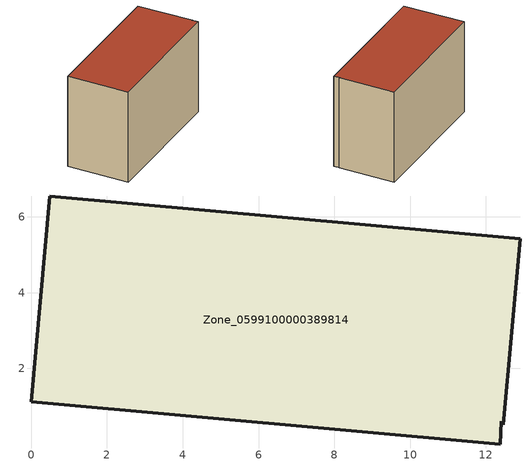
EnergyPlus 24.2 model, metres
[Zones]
Zone_0599100000389814
 floor ground (C_G): 12.46,0.51 12.41,0.61 12.38,0 0,1.12 0.49,6.55 12.91,5.43 z0
 wall outside (C_F): 12.91,5.43 0.49,6.55 0,1.12 12.38,0 12.41,0.61 12.46,0.51 12.91,5.43 z0:8.35
 roof outside (C_R): 12.41,0.61 12.46,0.51 12.91,5.43 0.49,6.55 0,1.12 12.38,0 z8.35
[BUILDING]
Pand.0599100000389814: North Axis=0; Terrain=City; Loads Convergence Tolerance Value=0.04; Temperature Convergence Tolerance Value=0.4; Solar Distribution=FullExterior; Maximum Number of Warmup Days=25; Minimum Number of Warmup Days=1
[Site:Location]
Rotterdam.The.Hague.AP_ZH_NLD Design_Conditions: Latitude=51.96; Longitude=4.45; Time Zone=1; Elevation=-4.5
[SITE:GROUNDTEMPERATURE:BUILDINGSURFACE]
18, 18, 18, 18, 18, 18, 18, 18, 18, 18, 18, 18
[MATERIAL] Thermal Absorptance=0.9; Solar Absorptance=0.7; Visible Absorptance=0.7
Name | Roughness | Thickness | Conductivity | Density | Specific Heat
G.TI.1992-2005 | MediumSmooth | 0.15 | 0.06 | 540 | 1210
F.TI.1992-2005 | Rough | 0.3 | 0.12 | 1920 | 840
R.TI.1992-2005 | MediumRough | 0.2 | 0.08 | 1500 | 1000
[CONSTRUCTION]
C_G: G.TI.1992-2005
C_F: F.TI.1992-2005
C_R: R.TI.1992-2005
[ZONE]
Zone_0599100000389814: Type=1; Multiplier=1; Ceiling Height=Autocalculate; Volume=Autocalculate; Floor Area=autocalculate; Part of Total Floor Area=Yes
[ZONEINFILTRATION:DESIGNFLOWRATE]
Infil_Zone_0599100000389814: Zone or ZoneList or Space or SpaceList=Zone_0599100000389814; Schedule=AlwaysOn; Design Flow Rate Calculation Method=Flow/Area; Flow Rate per Floor Area=0.0015; Constant Term Coefficient=1; Temperature Term Coefficient=0; Velocity Term Coefficient=0; Velocity Squared Term Coefficient=0
[HVACTEMPLATE:ZONE:IDEALLOADSAIRSYSTEM]
Zone_0599100000389814: Maximum Heating Supply Air Temperature=50; Minimum Cooling Supply Air Temperature=13; Maximum Heating Supply Air Humidity Ratio=0.0156; Minimum Cooling Supply Air Humidity Ratio=0.0077; Heating Limit=NoLimit; Cooling Limit=NoLimit; Dehumidification Control Type=ConstantSensibleHeatRatio; Cooling Sensible Heat Ratio=0.7; Dehumidification Setpoint=60; Humidification Control Type=None; Humidification Setpoint=30; Outdoor Air Method=None; Outdoor Air Flow Rate per Person=0.00944; Outdoor Air Flow Rate per Zone Floor Area=0; Outdoor Air Flow Rate per Zone=0; Demand Controlled Ventilation Type=None; Outdoor Air Economizer Type=NoEconomizer; Heat Recovery Type=None; Sensible Heat Recovery Effectiveness=0.7; Latent Heat Recovery Effectiveness=0.65
[ZONECONTROL:THERMOSTAT]
ThermostatControl_Zone_0599100000389814: Zone or ZoneList=Zone_0599100000389814; Control Type Schedule=DualSetpointControlType; Control 1=Thermostat_Zone_0599100000389814; Temperature Difference Between Cutout And Setpoint=0
[THERMOSTATSETPOINT:DUALSETPOINT]
Thermostat_Zone_0599100000389814: Heating Setpoint Temperature Schedule=HeatingSetpoint_Zone_0599100000389814; Cooling Setpoint Temperature Schedule=CoolingSetpoint_Zone_0599100000389814
[SCHEDULE:COMPACT]
HeatingSetpoint_Zone_0599100000389814: Through: 12/31, For: AllDays, Until: 24:00, 21
CoolingSetpoint_Zone_0599100000389814: Through: 12/31, For: AllDays, Until: 24:00, 24
DualSetpointControlType: Through: 12/31, For: AllDays, Until: 24:00, 4
AlwaysOn: Through: 12/31, For: AllDays, Until: 24:00, 1
